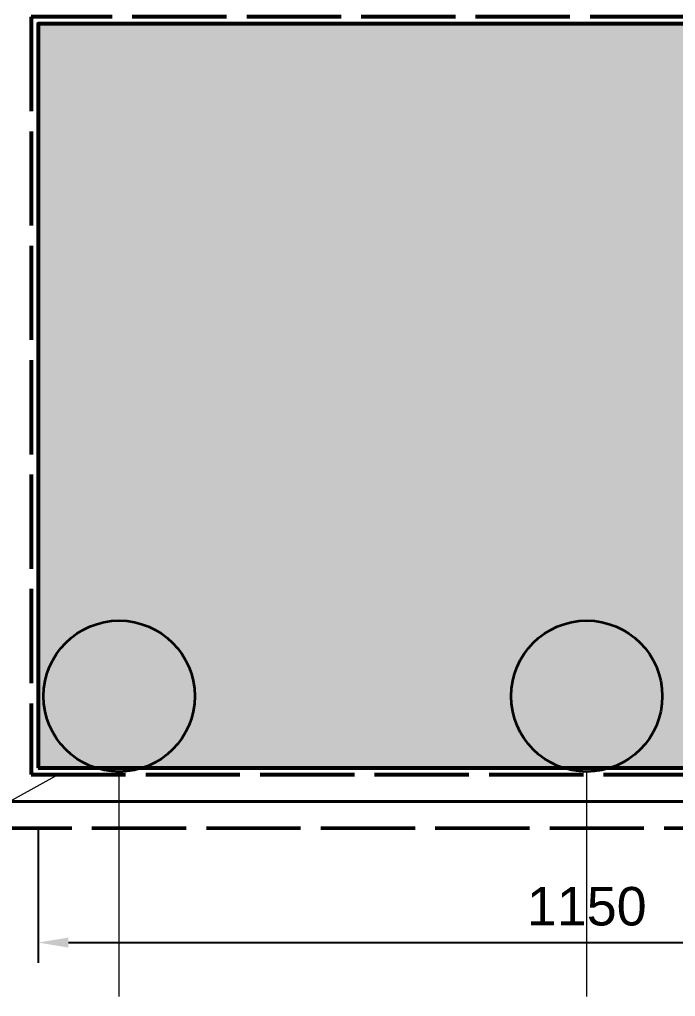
# Model space of a CAD drawing. Header units: millimetres. Extents: x -725 to 2194, y -1079 to 2190.
# Drawn here: x -19 to 668, y -240 to 784 of the extents above; entities that cross this region are included whole.
import ezdxf

# ---------------------------------------------------------------- set-up
doc = ezdxf.new("R2010")
doc.units = ezdxf.units.MM
doc.linetypes.add('DASH_99_21', pattern=[119.944444, 98.777778, -21.166667])
for name, color, linetype in [('ANNOTATIONS', 7, 'Continuous'), ('DIMENSIONS', 7, 'Continuous'), ('GEOFAB', 5, 'Continuous'), ('LEADERS', 7, 'Continuous'), ('MODULE_ART', 7, 'Continuous'), ('PIPES', 7, 'Continuous'), ('TANK', 7, 'Continuous')]:
    doc.layers.add(name, color=color, linetype=linetype)
doc.styles.add('ARIAL', font='arial.ttf')
doc.dimstyles.get("Standard").update_dxf_attribs({"dimtxt": 2.5, "dimasz": 2.5, "dimexe": 1.25, "dimexo": 0.625, "dimtad": 1, "dimcen": 2.5, "dimazin": 3, "dimtfac": 1, "dimtmove": 0, "dimatfit": 3})

# ---------------------------------------------------------------- blocks, each defined once
blk = doc.blocks.new('atlancube_face')
at = {"true_color": 0x000000}
blk.add_solid([(-1.8, -1.8), (1151.8, -1.8), (-1.8, 781.8), (1151.8, 781.8)], dxfattribs=at)

msp = doc.modelspace()

# ---------------------------------------------------------------- hatches: boundary and pattern name
at = {"layer": 'PIPES', "true_color": 0xbfbfbf}
h = msp.add_hatch(color=7, dxfattribs=at)
h.dxf.hatch_style = 1
h.paths.add_polyline_path([(5.8, 75, 1), (164.2, 75, 1)])
h = msp.add_hatch(color=7, dxfattribs=at)
h.dxf.hatch_style = 1
h.paths.add_polyline_path([(495.8, 75, 1), (654.2, 75, 1)])

# ---------------------------------------------------------------- linework, layer by layer
at = {"layer": 'ANNOTATIONS', "lineweight": 18}
for p, q in [((85, -239.9), (85, -4.2)), ((575, -239.9), (575, -4.2))]:
    msp.add_line(p, q, dxfattribs=at)
at = {"layer": 'GEOFAB', "color": 6, "lineweight": 40}
msp.add_line((-35.3, -35.3), (1185.3, -35.3), dxfattribs=at)
at = {"layer": 'GEOFAB', "color": 5, "linetype": 'DASH_99_21', "lineweight": 50}
msp.add_line((-63.5, -63.5), (1213.5, -63.5), dxfattribs=at)
at = {"layer": 'GEOFAB', "color": 5, "linetype": 'DASH_99_21', "lineweight": 53}
msp.add_lwpolyline([(-7.1, -7.1), (1157.1, -7.1), (1157.1, 787.1), (-7.1, 787.1)], close=True, dxfattribs=at)
at = {"layer": 'LEADERS', "lineweight": 18}
msp.add_line((-190.5, -124.2), (21.2, -7.1), dxfattribs=at)
at = {"layer": 'PIPES', "color": 1, "lineweight": 35}
for centre in [(85, 75), (575, 75)]:
    msp.add_circle(centre, 79.2, dxfattribs=at)
at = {"layer": 'TANK', "lineweight": 53}
msp.add_lwpolyline([(0, 0), (1150, 0), (1150, 780), (0, 780)], close=True, dxfattribs=at)

# ---------------------------------------------------------------- block references
at = {"layer": 'MODULE_ART'}
msp.add_blockref('atlancube_face', (0, 0), dxfattribs=at)

# ---------------------------------------------------------------- dimensions: what is measured, and where the dimension line sits
at = {"layer": 'DIMENSIONS'}
msp.add_linear_dim(base=(0, -183.4), p1=(0, -63.5), p2=(1150, -63.5), dimstyle='Standard', override={"dimtxt": 40.414222, "dimasz": 31.75, "dimexe": 21.166667, "dimexo": 0, "dimgap": 17.638889, "dimtad": 1, "dimtih": 0, "dimtoh": 0, "dimdec": 0, "dimtxsty": 'ARIAL', "dimclrd": 7, "dimclre": 7, "dimclrt": 7}, dxfattribs=at).render()

doc.saveas('drawing.dxf')
